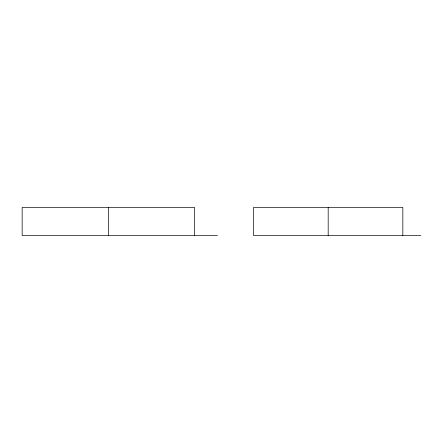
<?xml version="1.0" encoding="UTF-8"?>
<svg xmlns="http://www.w3.org/2000/svg" width="443" height="443" viewBox="0 0 443 443"><rect width="100%" height="100%" fill="white"/><g stroke="black" fill="none" stroke-linecap="round" stroke-linejoin="round"><path stroke-width="0.66" d="M217.496 235.526L22.15 235.526L22.15 207.474L194.56 207.474L194.56 235.526M420.85 235.526L253.523 235.526L253.523 207.474L402.837 207.474L402.837 235.526M328.18 207.474L328.18 235.526M108.358 207.474L108.358 235.526"/></g></svg>
